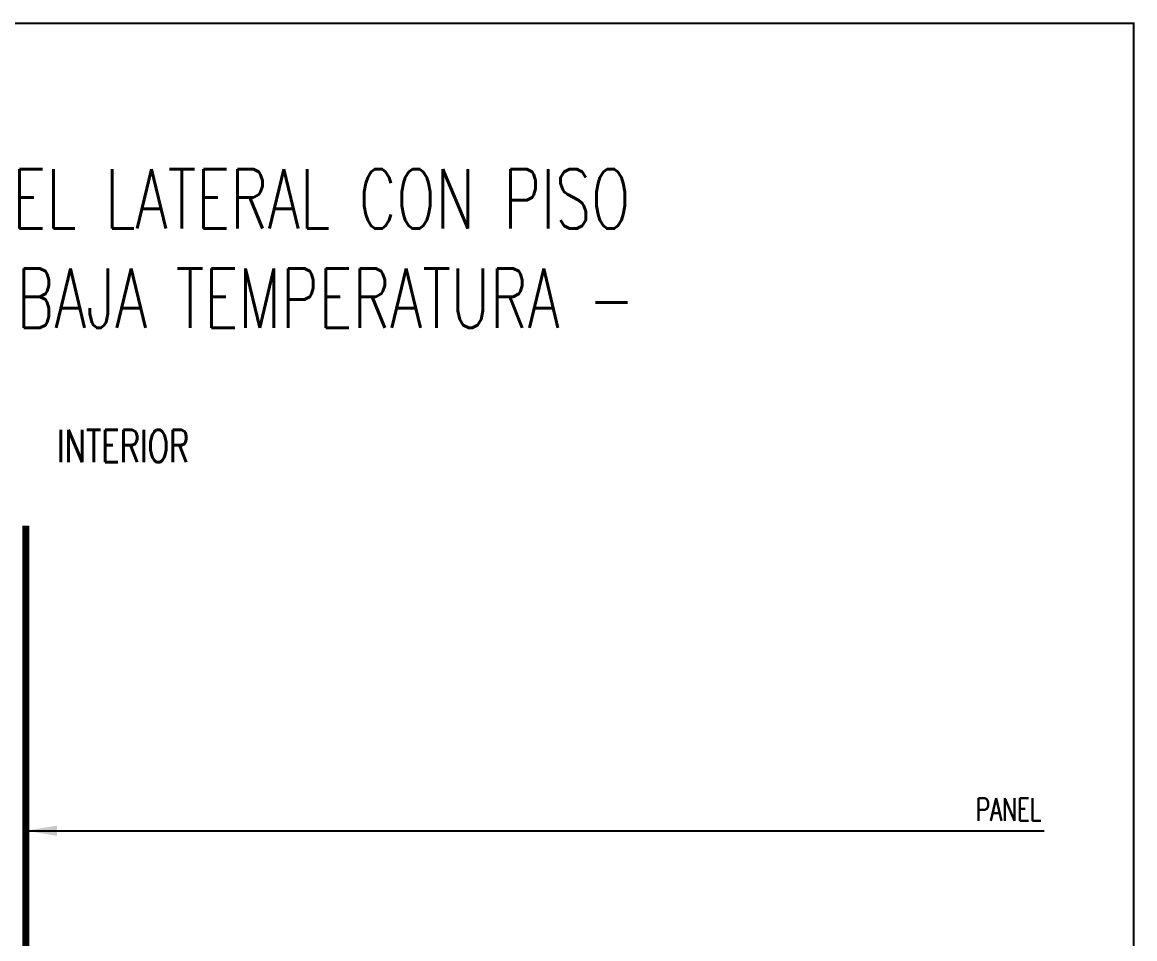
# Model space of a CAD drawing. Header units: millimetres. Extents: x -579 to 213, y -67 to 509.
# Drawn here: x -525.2 to -469.2, y 317.4 to 363.5 of the extents above; entities that cross this region are included whole.
import ezdxf

# ---------------------------------------------------------------- set-up
doc = ezdxf.new("R2010")
doc.units = ezdxf.units.MM
doc.header["$LTSCALE"] = 0.1
for name, color, linetype in [('D-01', 1, 'Continuous'), ('D-02', 2, 'Continuous'), ('D-CUADRO', 252, 'Continuous'), ('D-TXT', 7, 'Continuous')]:
    doc.layers.add(name, color=color, linetype=linetype)
doc.styles.add('ROMANS', font='romans.shx', dxfattribs={"width": 0.7})
doc.dimstyles.new('FLECHAS-DET-1-5', dxfattribs={"dimscale": 0.035, "dimtxt": 180, "dimasz": 250, "dimexe": 50, "dimexo": 200, "dimgap": 80, "dimtad": 1, "dimdec": 3, "dimzin": 0, "dimdsep": 46, "dimtxsty": 'ROMANS', "dimblk1": 'OBLIQUE', "dimblk2": 'OBLIQUE', "dimsah": 1, "dimcen": 0.09, "dimdle": 20, "dimclrd": 256, "dimclre": 8, "dimclrt": 7, "dimadec": 0, "dimazin": 0, "dimtfac": 1, "dimtdec": 3, "dimtmove": 1, "dimatfit": 1, "dimfxl": 1, "dimtolj": 1, "dimtzin": 0, "dimarcsym": 0})

# ---------------------------------------------------------------- blocks, each defined once
blk = doc.blocks.new('_OBLIQUE')
at = {"color": 0, "linetype": 'ByBlock'}
blk.add_line((-0.5, -0.5), (0.5, 0.5), dxfattribs=at)
blk = doc.blocks.new('CORTE CONG')
at = {"layer": 'D-02', "const_width": 2}
blk.add_lwpolyline([(245.12, -265.66), (245.12, -114.18)], dxfattribs=at)
at = {"layer": 'D-TXT', "style": 'ROMANS'}
for s, insert, char_height, attachment_point in [('INTERIOR', (253.84, -87.38), 9, 1), ('PANEL ', (511.05, -196.73), 6.3, 7)]:
    blk.add_mtext(s, dxfattribs=dict(at, insert=insert, char_height=char_height, attachment_point=attachment_point))
at = {"layer": 'D-01', "annotation_type": 0, "has_hookline": 1, "hookline_direction": 0, "text_width": 19.32}
blk.add_leader([(245.12, -199.53), (510.34, -199.53)], dimstyle='FLECHAS-DET-1-5', override={"dimgap": 80, "dimtad": 1}, dxfattribs=at)

msp = doc.modelspace()

# ---------------------------------------------------------------- linework, layer by layer
at = {"layer": 'D-CUADRO', "const_width": 0.1}
msp.add_lwpolyline([(-569.21, 363.467), (-469.21, 363.467), (-469.21, 243.467), (-569.21, 243.467), (-569.21, 363.467)], dxfattribs=at)

# ---------------------------------------------------------------- block references
at = {"xscale": 0.1799999999998362, "yscale": 0.1799999999998362, "zscale": 0.1799999999998362}
msp.add_blockref('CORTE CONG', (-569.152, 358.713), dxfattribs=at)

# ---------------------------------------------------------------- texts
at = {"layer": 'D-TXT', "insert": (-517.931, 356.123), "char_height": 3, "width": 109.34049, "attachment_point": 2, "style": 'ROMANS'}
msp.add_mtext('UNION PANEL LATERAL CON PISO \\P- CAMARA BAJA TEMPERATURA - ', dxfattribs=at)

doc.saveas('drawing.dxf')
